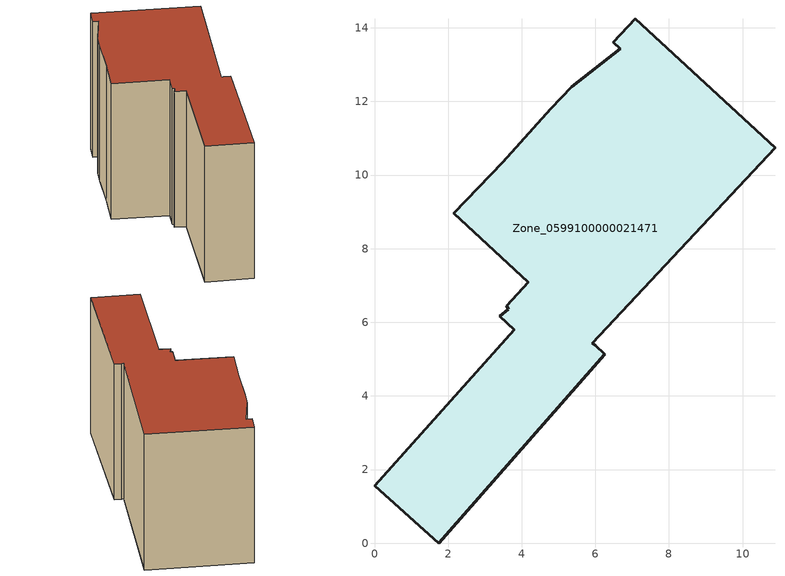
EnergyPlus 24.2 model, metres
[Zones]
Zone_0599100000021471
 floor ground (C_G): 3.4,6.17 3.64,6.35 3.59,6.45 4.18,7.09 2.16,8.97 3.48,10.35 4.79,11.8 5.36,12.41 6.68,13.43 6.48,13.61 7.08,14.25 10.88,10.75 5.92,5.43 6,5.37 6.26,5.14 1.75,0 0,1.56 3.8,5.8 z0
 wall outside (C_F): 6,5.37 5.92,5.43 10.88,10.75 7.08,14.25 6.48,13.61 6.68,13.43 5.36,12.41 4.79,11.8 3.48,10.35 2.16,8.97 4.18,7.09 3.59,6.45 3.64,6.35 3.4,6.17 3.8,5.8 0,1.56 1.75,0 6.26,5.14 6,5.37 z0:7.1
 roof outside (C_R): 3.64,6.35 3.4,6.17 3.8,5.8 0,1.56 1.75,0 6.26,5.14 6,5.37 5.92,5.43 10.88,10.75 7.08,14.25 6.48,13.61 6.68,13.43 5.36,12.41 4.79,11.8 3.48,10.35 2.16,8.97 4.18,7.09 3.59,6.45 z7.1
[BUILDING]
Pand.0599100000021471: North Axis=0; Terrain=City; Loads Convergence Tolerance Value=0.04; Temperature Convergence Tolerance Value=0.4; Solar Distribution=FullExterior; Maximum Number of Warmup Days=25; Minimum Number of Warmup Days=1
[Site:Location]
Rotterdam.The.Hague.AP_ZH_NLD Design_Conditions: Latitude=51.96; Longitude=4.45; Time Zone=1; Elevation=-4.5
[SITE:GROUNDTEMPERATURE:BUILDINGSURFACE]
18, 18, 18, 18, 18, 18, 18, 18, 18, 18, 18, 18
[MATERIAL] Thermal Absorptance=0.9; Solar Absorptance=0.7; Visible Absorptance=0.7
Name | Roughness | Thickness | Conductivity | Density | Specific Heat
G.TC.1946 | MediumSmooth | 0.15 | 1 | 540 | 1210
F.TC.1946 | Rough | 0.3 | 0.857143 | 1920 | 840
R.TC.1946 | MediumRough | 0.2 | 0.909091 | 1500 | 1000
[CONSTRUCTION]
C_G: G.TC.1946
C_F: F.TC.1946
C_R: R.TC.1946
[ZONE]
Zone_0599100000021471: Type=1; Multiplier=1; Ceiling Height=Autocalculate; Volume=Autocalculate; Floor Area=autocalculate; Part of Total Floor Area=Yes
[ZONEINFILTRATION:DESIGNFLOWRATE]
Infil_Zone_0599100000021471: Zone or ZoneList or Space or SpaceList=Zone_0599100000021471; Schedule=AlwaysOn; Design Flow Rate Calculation Method=Flow/Area; Flow Rate per Floor Area=0.003; Constant Term Coefficient=1; Temperature Term Coefficient=0; Velocity Term Coefficient=0; Velocity Squared Term Coefficient=0
[HVACTEMPLATE:ZONE:IDEALLOADSAIRSYSTEM]
Zone_0599100000021471: Maximum Heating Supply Air Temperature=50; Minimum Cooling Supply Air Temperature=13; Maximum Heating Supply Air Humidity Ratio=0.0156; Minimum Cooling Supply Air Humidity Ratio=0.0077; Heating Limit=NoLimit; Cooling Limit=NoLimit; Dehumidification Control Type=ConstantSensibleHeatRatio; Cooling Sensible Heat Ratio=0.7; Dehumidification Setpoint=60; Humidification Control Type=None; Humidification Setpoint=30; Outdoor Air Method=None; Outdoor Air Flow Rate per Person=0.00944; Outdoor Air Flow Rate per Zone Floor Area=0; Outdoor Air Flow Rate per Zone=0; Demand Controlled Ventilation Type=None; Outdoor Air Economizer Type=NoEconomizer; Heat Recovery Type=None; Sensible Heat Recovery Effectiveness=0.7; Latent Heat Recovery Effectiveness=0.65
[ZONECONTROL:THERMOSTAT]
ThermostatControl_Zone_0599100000021471: Zone or ZoneList=Zone_0599100000021471; Control Type Schedule=DualSetpointControlType; Control 1=Thermostat_Zone_0599100000021471; Temperature Difference Between Cutout And Setpoint=0
[THERMOSTATSETPOINT:DUALSETPOINT]
Thermostat_Zone_0599100000021471: Heating Setpoint Temperature Schedule=HeatingSetpoint_Zone_0599100000021471; Cooling Setpoint Temperature Schedule=CoolingSetpoint_Zone_0599100000021471
[SCHEDULE:COMPACT]
HeatingSetpoint_Zone_0599100000021471: Through: 12/31, For: AllDays, Until: 24:00, 21
CoolingSetpoint_Zone_0599100000021471: Through: 12/31, For: AllDays, Until: 24:00, 24
DualSetpointControlType: Through: 12/31, For: AllDays, Until: 24:00, 4
AlwaysOn: Through: 12/31, For: AllDays, Until: 24:00, 1
